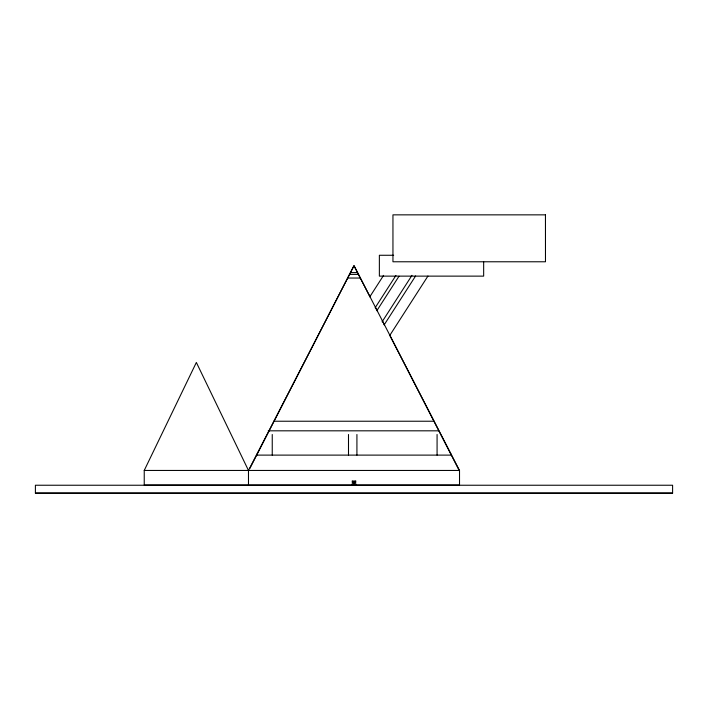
<?xml version="1.0" encoding="UTF-8"?>
<svg xmlns="http://www.w3.org/2000/svg" width="708" height="708" viewBox="0 0 708 708"><rect width="100%" height="100%" fill="white"/><g stroke="black" fill="none" stroke-linecap="round" stroke-linejoin="round"><path stroke-width="1.06" d="M248.481 470.457L354 265.704L459.519 470.457L459.519 485.033L144.237 485.033L144.237 470.448L196.355 362.452L248.481 470.448L248.481 485.033M249.853 468.43L354 265.704L370.16 297.148M354.442 483.555L353.504 483.52L354.381 483.52M369.939 296.599L383.586 275.368M375.143 307.776L395.922 275.465M376.913 310.591L399.002 276.226M382.108 321.804L411.959 275.368M384.152 324.892L415.614 275.961M389.958 335.149L427.942 276.058M393.648 255.269L379.364 255.269L379.364 276.129L483.661 276.129L483.661 261.863M350.451 272.589L357.549 272.589M349.513 274.403L358.487 274.403M347.646 278.04L360.354 278.04M273.952 421.233L433.916 421.233M268.208 430.818L438.509 430.818M256.385 455.111L451.164 455.111L451.164 454.235M144.237 470.448L459.519 470.457M352.327 481.697L355.673 481.697M354.018 483.219L354.009 484.166M35.4 493.14L672.6 493.14L672.6 485.237L35.4 485.237L35.4 493.14L672.6 493.149M375.709 307.962L377.222 310.909M382.276 320.742L384.294 324.671M389.843 335.486L459.519 471.112M437.075 434.5L437.075 455.111M356.921 434.5L356.921 455.111M355.673 480.626L355.673 485.033M354.31 485.033L354.274 483.387L353.611 483.396L353.575 485.033M354.186 480.865L354 485.237L353.841 480.865M353.717 483.369L353.743 484.157M352.327 480.626L352.327 485.033M348.495 434.5L348.495 455.111M272.244 434.5L272.244 455.111M256.836 454.244L256.836 455.111M545.479 214.851L392.949 214.851L392.949 261.774L545.479 261.774L545.452 214.851"/></g></svg>
